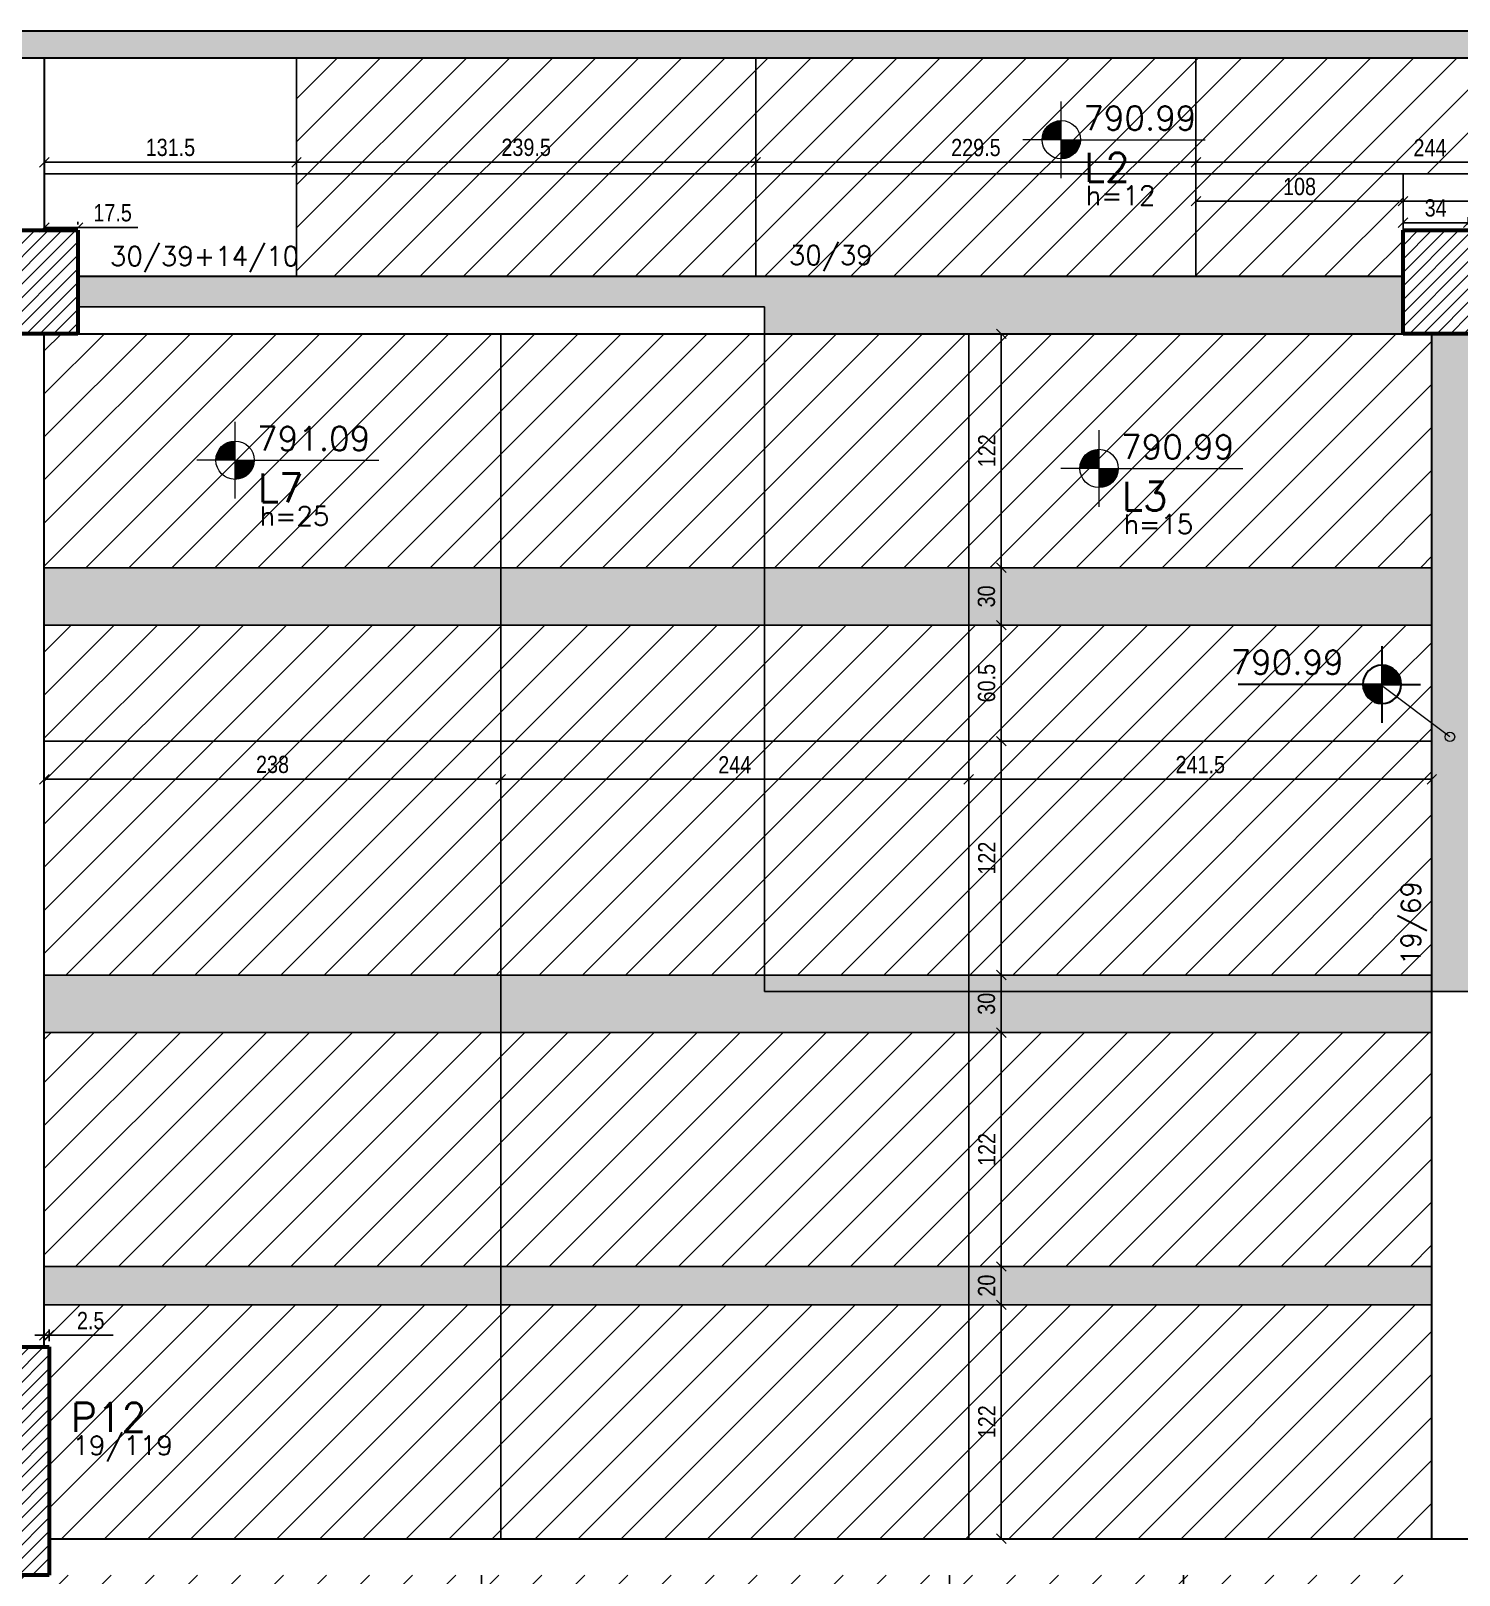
# Model space of a CAD drawing. Extents: x 8513 to 14085, y 7177 to 10799.
# Drawn here: x 11447 to 12192, y 9225 to 10031 of the extents above; entities that cross this region are included whole.
import ezdxf

# ---------------------------------------------------------------- set-up
doc = ezdxf.new("R2010")
doc.units = 0
for name, color, linetype in [('COTA', 241, 'Continuous'), ('Painéis', 200, 'Continuous'), ('Vázio', 240, 'Continuous')]:
    doc.layers.add(name, color=color, linetype=linetype)
for name, color, linetype, lineweight in [('EST-LAJE-TEXT', 7, 'Continuous', 9), ('EST-PILAR', 7, 'Continuous', 9), ('EST-PILAR-CUT', 7, 'Continuous', 60), ('EST-PILAR-TEXT', 7, 'Continuous', 9), ('EST-SIMB-Spot Elevations', 7, 'Continuous', 9), ('EST-VIGA', 7, 'Continuous', 30), ('EST-VIGA-TEXT', 7, 'Continuous', 9), ('Hachura', 253, 'Continuous', 9), ('REAPROVEITAMENTO', 7, 'Continuous', 9)]:
    doc.layers.add(name, color=color, linetype=linetype, lineweight=lineweight)
doc.styles.add('COTA TECNICA-50', font='techl___.ttf', dxfattribs={"height": 9})
doc.styles.add('RomanS_IV50', font='romans_IV50.ttf', dxfattribs={"height": 11.25})
doc.styles.add('RomanS_IV50_B', font='', dxfattribs={"height": 18.75})
doc.styles.add('RomanS_IV50_B_1', font='', dxfattribs={"height": 22.5})
doc.styles.get('RomanS_IV50_B').set_extended_font_data('RomanS_IV50', bold=True)
doc.styles.get('RomanS_IV50_B_1').set_extended_font_data('RomanS_IV50', bold=True)
doc.dimstyles.new('PAINEL', dxfattribs={"dimtxt": 9, "dimasz": 5, "dimexe": 3, "dimexo": 3, "dimgap": 3, "dimtad": 1, "dimdec": 1, "dimzin": 12, "dimdsep": 46, "dimtxsty": 'COTA TECNICA-50', "dimblk": 'OBLIQUE', "dimcen": 0, "dimclrd": 4, "dimclre": 4, "dimclrt": 1, "dimadec": 1, "dimazin": 3, "dimtfac": 1, "dimtdec": 1, "dimtmove": 0, "dimatfit": 3, "dimldrblk": 'OBLIQUE', "dimfxl": 1, "dimtolj": 1, "dimtzin": 12, "dimarcsym": 0})
pattern_1 = [(45, (9955.3147, 9146.5247), (-3.535534, 3.535534), [])]
pattern_2 = [(45, (-149.161, 3311.55), (-11.22532, 11.22532), [])]

# ---------------------------------------------------------------- blocks, each defined once
blk = doc.blocks.new('FA_Floor_TAG_SURVEY_R01 - NIV_TIT_H_TXT1__TXT2-2303193-6º PAVIMENTO')
at = {"layer": 'EST-LAJE-TEXT'}
h = blk.add_hatch(color=256, dxfattribs=at)
edge = h.paths.add_edge_path(flags=0)
edge.add_line((-0.28, 0.405), (-0.48, 0.405))
edge.add_arc((-0.28, 0.405), 0.2, 90, 180, ccw=False)
edge.add_line((-0.28, 0.605), (-0.28, 0.405))
h = blk.add_hatch(color=256, dxfattribs=at)
edge = h.paths.add_edge_path(flags=0)
edge.add_line((-0.28, 0.405), (-0.08, 0.405))
edge.add_arc((-0.28, 0.405), 0.2, -90, 0, ccw=False)
edge.add_line((-0.28, 0.205), (-0.28, 0.405))
for p, q in [((-0.28, 0.005), (-0.28, 0.805)), ((-0.28, 0.405), (-0.68, 0.405)), ((-0.28, 0.405), (1.22, 0.405))]:
    blk.add_line(p, q, dxfattribs=at)
blk.add_circle((-0.28, 0.405), 0.2, dxfattribs=at)
blk = doc.blocks.new('Spot Elevations - Nivel_Planta-2363176-6º PAVIMENTO')
at = {"layer": 'EST-SIMB-Spot Elevations'}
h = blk.add_hatch(color=256, dxfattribs=at)
edge = h.paths.add_edge_path(flags=0)
edge.add_line((0, 0), (-0.2, 0))
edge.add_arc((0, 0), 0.2, 90, 180, ccw=False)
edge.add_line((0, 0.2), (0, 0))
h = blk.add_hatch(color=256, dxfattribs=at)
edge = h.paths.add_edge_path(flags=0)
edge.add_line((0, 0), (0.2, 0))
edge.add_arc((0, 0), 0.2, 270, 360, ccw=False)
edge.add_line((0, -0.2), (0, 0))
at = {"layer": 'EST-SIMB-Spot Elevations', "lineweight": 30}
for p, q in [((0, -0.4), (0, 0.4)), ((0, 0), (-0.4, 0)), ((0, 0), (1.5, 0))]:
    blk.add_line(p, q, dxfattribs=at)
at = {"layer": 'EST-SIMB-Spot Elevations'}
for p, q in [((0, -0.2), (0, 0.2)), ((0, -0.15), (0, 0.15))]:
    blk.add_line(p, q, dxfattribs=at)
at = {"layer": 'EST-SIMB-Spot Elevations', "lineweight": 30}
blk.add_circle((0, 0), 0.2, dxfattribs=at)
blk = doc.blocks.new('_Oblique')
at = {"color": 0, "linetype": 'ByBlock', "lineweight": -2}
blk.add_line((-0.5, -0.5), (0.5, 0.5), dxfattribs=at)
blk = doc.blocks.new('*D490')
at = {"layer": 'COTA', "color": 4, "lineweight": -2, "transparency": 16777216}
for p, q in [((11454.31, 9347.02), (11454.31, 9353.15)), ((11456.81, 9347.02), (11456.81, 9353.15)), ((11454.31, 9350.15), (11449.31, 9350.15)), ((11454.31, 9350.15), (11456.81, 9350.15)), ((11456.81, 9350.15), (11490.17, 9350.15))]:
    blk.add_line(p, q, dxfattribs=at)
at = {"layer": 'Defpoints', "color": 0, "transparency": 16777216}
for p in [(11454.31, 9344.02), (11456.81, 9350.15), (11456.81, 9344.02)]:
    blk.add_point(p, dxfattribs=at)
at = {"layer": 'COTA', "color": 4, "lineweight": -2, "transparency": 16777216, "xscale": 5, "yscale": 5, "zscale": 5}
blk.add_blockref('_Oblique', (11454.31, 9350.15), dxfattribs=at)
at = {"layer": 'COTA', "color": 4, "lineweight": -2, "transparency": 16777216, "xscale": 5, "yscale": 5, "zscale": 5, "rotation": 180}
blk.add_blockref('_Oblique', (11456.81, 9350.15), dxfattribs=at)
at = {"layer": 'COTA', "color": 1, "transparency": 16777216, "insert": (11478.49, 9357.75), "char_height": 9, "attachment_point": 5, "style": 'COTA TECNICA-50'}
blk.add_mtext('\\A1;2.5', dxfattribs=at)
blk = doc.blocks.new('*D522')
at = {"layer": 'COTA', "color": 4, "lineweight": -2, "transparency": 16777216}
for p, q in [((11936.31, 9657.02), (11936.31, 9637.14)), ((12177.81, 9657.02), (12177.81, 9637.14)), ((12177.81, 9640.14), (11936.31, 9640.14))]:
    blk.add_line(p, q, dxfattribs=at)
at = {"layer": 'Defpoints', "color": 0, "transparency": 16777216}
for p in [(11936.31, 9660.02), (12177.81, 9660.02), (11936.31, 9640.14)]:
    blk.add_point(p, dxfattribs=at)
at = {"layer": 'COTA', "color": 4, "lineweight": -2, "transparency": 16777216, "xscale": 5, "yscale": 5, "zscale": 5, "rotation": 180}
blk.add_blockref('_Oblique', (11936.31, 9640.14), dxfattribs=at)
at = {"layer": 'COTA', "color": 4, "lineweight": -2, "transparency": 16777216, "xscale": 5, "yscale": 5, "zscale": 5}
blk.add_blockref('_Oblique', (12177.81, 9640.14), dxfattribs=at)
at = {"layer": 'COTA', "color": 1, "transparency": 16777216, "insert": (12057.06, 9647.74), "char_height": 9, "attachment_point": 5, "style": 'COTA TECNICA-50'}
blk.add_mtext('\\A1;241.5', dxfattribs=at)
blk = doc.blocks.new('*D523')
at = {"layer": 'COTA', "color": 4, "lineweight": -2, "transparency": 16777216}
for p, q in [((11692.31, 9657.02), (11692.31, 9637.14)), ((11936.31, 9657.02), (11936.31, 9637.14)), ((11936.31, 9640.14), (11692.31, 9640.14))]:
    blk.add_line(p, q, dxfattribs=at)
at = {"layer": 'Defpoints', "color": 0, "transparency": 16777216}
for p in [(11692.31, 9660.02), (11936.31, 9660.02), (11692.31, 9640.14)]:
    blk.add_point(p, dxfattribs=at)
at = {"layer": 'COTA', "color": 4, "lineweight": -2, "transparency": 16777216, "xscale": 5, "yscale": 5, "zscale": 5, "rotation": 180}
blk.add_blockref('_Oblique', (11692.31, 9640.14), dxfattribs=at)
at = {"layer": 'COTA', "color": 4, "lineweight": -2, "transparency": 16777216, "xscale": 5, "yscale": 5, "zscale": 5}
blk.add_blockref('_Oblique', (11936.31, 9640.14), dxfattribs=at)
at = {"layer": 'COTA', "color": 1, "transparency": 16777216, "insert": (11814.31, 9647.71), "char_height": 9, "attachment_point": 5, "style": 'COTA TECNICA-50'}
blk.add_mtext('\\A1;244', dxfattribs=at)
blk = doc.blocks.new('*D524')
at = {"layer": 'COTA', "color": 4, "lineweight": -2, "transparency": 16777216}
for p, q in [((11454.31, 9657.02), (11454.31, 9637.14)), ((11692.31, 9657.02), (11692.31, 9637.14)), ((11692.31, 9640.14), (11454.31, 9640.14))]:
    blk.add_line(p, q, dxfattribs=at)
at = {"layer": 'Defpoints', "color": 0, "transparency": 16777216}
for p in [(11454.31, 9660.02), (11692.31, 9660.02), (11454.31, 9640.14)]:
    blk.add_point(p, dxfattribs=at)
at = {"layer": 'COTA', "color": 4, "lineweight": -2, "transparency": 16777216, "xscale": 5, "yscale": 5, "zscale": 5, "rotation": 180}
blk.add_blockref('_Oblique', (11454.31, 9640.14), dxfattribs=at)
at = {"layer": 'COTA', "color": 4, "lineweight": -2, "transparency": 16777216, "xscale": 5, "yscale": 5, "zscale": 5}
blk.add_blockref('_Oblique', (11692.31, 9640.14), dxfattribs=at)
at = {"layer": 'COTA', "color": 1, "transparency": 16777216, "insert": (11573.31, 9647.86), "char_height": 9, "attachment_point": 5, "style": 'COTA TECNICA-50'}
blk.add_mtext('\\A1;238', dxfattribs=at)
blk = doc.blocks.new('*D491')
at = {"layer": 'COTA', "color": 4, "lineweight": -2, "transparency": 16777216}
for p, q in [((11939.31, 9366.02), (11956.28, 9366.02)), ((11953.28, 9244.02), (11953.28, 9366.02)), ((11939.31, 9244.02), (11956.28, 9244.02))]:
    blk.add_line(p, q, dxfattribs=at)
at = {"layer": 'Defpoints', "color": 0, "transparency": 16777216}
for p in [(11936.31, 9366.02), (11953.28, 9366.02), (11936.31, 9244.02)]:
    blk.add_point(p, dxfattribs=at)
at = {"layer": 'COTA', "color": 4, "lineweight": -2, "transparency": 16777216, "xscale": 5, "yscale": 5, "zscale": 5}
for p, rotation in [((11953.28, 9366.02), 90), ((11953.28, 9244.02), 270)]:
    blk.add_blockref('_Oblique', p, dxfattribs=dict(at, rotation=rotation))
at = {"layer": 'COTA', "color": 1, "transparency": 16777216, "insert": (11945.73, 9305.02), "char_height": 9, "attachment_point": 5, "rotation": 90, "style": 'COTA TECNICA-50'}
blk.add_mtext('\\A1;122', dxfattribs=at)
blk = doc.blocks.new('*D492')
at = {"layer": 'COTA', "color": 4, "lineweight": -2, "transparency": 16777216}
for p, q in [((11939.31, 9386.02), (11956.28, 9386.02)), ((11953.28, 9366.02), (11953.28, 9386.02)), ((11939.31, 9366.02), (11956.28, 9366.02))]:
    blk.add_line(p, q, dxfattribs=at)
at = {"layer": 'Defpoints', "color": 0, "transparency": 16777216}
for p in [(11936.31, 9386.02), (11953.28, 9386.02), (11936.31, 9366.02)]:
    blk.add_point(p, dxfattribs=at)
at = {"layer": 'COTA', "color": 4, "lineweight": -2, "transparency": 16777216, "xscale": 5, "yscale": 5, "zscale": 5}
for p, rotation in [((11953.28, 9386.02), 90), ((11953.28, 9366.02), 270)]:
    blk.add_blockref('_Oblique', p, dxfattribs=dict(at, rotation=rotation))
at = {"layer": 'COTA', "color": 1, "transparency": 16777216, "insert": (11945.69, 9376.02), "char_height": 9, "attachment_point": 5, "rotation": 90, "style": 'COTA TECNICA-50'}
blk.add_mtext('\\A1;20', dxfattribs=at)
blk = doc.blocks.new('*D493')
at = {"layer": 'COTA', "color": 4, "lineweight": -2, "transparency": 16777216}
for p, q in [((11939.31, 9508.02), (11956.28, 9508.02)), ((11953.28, 9386.02), (11953.28, 9508.02)), ((11939.31, 9386.02), (11956.28, 9386.02))]:
    blk.add_line(p, q, dxfattribs=at)
at = {"layer": 'Defpoints', "color": 0, "transparency": 16777216}
for p in [(11936.31, 9508.02), (11953.28, 9508.02), (11936.31, 9386.02)]:
    blk.add_point(p, dxfattribs=at)
at = {"layer": 'COTA', "color": 4, "lineweight": -2, "transparency": 16777216, "xscale": 5, "yscale": 5, "zscale": 5}
for p, rotation in [((11953.28, 9508.02), 90), ((11953.28, 9386.02), 270)]:
    blk.add_blockref('_Oblique', p, dxfattribs=dict(at, rotation=rotation))
at = {"layer": 'COTA', "color": 1, "transparency": 16777216, "insert": (11945.73, 9447.02), "char_height": 9, "attachment_point": 5, "rotation": 90, "style": 'COTA TECNICA-50'}
blk.add_mtext('\\A1;122', dxfattribs=at)
blk = doc.blocks.new('*D494')
at = {"layer": 'COTA', "color": 4, "lineweight": -2, "transparency": 16777216}
for p, q in [((11939.31, 9538.02), (11956.28, 9538.02)), ((11953.28, 9508.02), (11953.28, 9538.02)), ((11939.31, 9508.02), (11956.28, 9508.02))]:
    blk.add_line(p, q, dxfattribs=at)
at = {"layer": 'Defpoints', "color": 0, "transparency": 16777216}
for p in [(11936.31, 9538.02), (11953.28, 9538.02), (11936.31, 9508.02)]:
    blk.add_point(p, dxfattribs=at)
at = {"layer": 'COTA', "color": 4, "lineweight": -2, "transparency": 16777216, "xscale": 5, "yscale": 5, "zscale": 5}
for p, rotation in [((11953.28, 9538.02), 90), ((11953.28, 9508.02), 270)]:
    blk.add_blockref('_Oblique', p, dxfattribs=dict(at, rotation=rotation))
at = {"layer": 'COTA', "color": 1, "transparency": 16777216, "insert": (11945.59, 9523.02), "char_height": 9, "attachment_point": 5, "rotation": 90, "style": 'COTA TECNICA-50'}
blk.add_mtext('\\A1;30', dxfattribs=at)
blk = doc.blocks.new('*D495')
at = {"layer": 'COTA', "color": 4, "lineweight": -2, "transparency": 16777216}
for p, q in [((11941.28, 9660.02), (11956.28, 9660.02)), ((11953.28, 9538.02), (11953.28, 9660.02)), ((11939.31, 9538.02), (11956.28, 9538.02))]:
    blk.add_line(p, q, dxfattribs=at)
at = {"layer": 'Defpoints', "color": 0, "transparency": 16777216}
for p in [(11938.28, 9660.02), (11953.28, 9660.02), (11936.31, 9538.02)]:
    blk.add_point(p, dxfattribs=at)
at = {"layer": 'COTA', "color": 4, "lineweight": -2, "transparency": 16777216, "xscale": 5, "yscale": 5, "zscale": 5}
for p, rotation in [((11953.28, 9660.02), 90), ((11953.28, 9538.02), 270)]:
    blk.add_blockref('_Oblique', p, dxfattribs=dict(at, rotation=rotation))
at = {"layer": 'COTA', "color": 1, "transparency": 16777216, "insert": (11945.73, 9599.02), "char_height": 9, "attachment_point": 5, "rotation": 90, "style": 'COTA TECNICA-50'}
blk.add_mtext('\\A1;122', dxfattribs=at)
blk = doc.blocks.new('*D496')
at = {"layer": 'COTA', "color": 4, "lineweight": -2, "transparency": 16777216}
for p, q in [((11953.28, 9660.02), (11953.28, 9720.52)), ((11941.28, 9660.02), (11956.28, 9660.02))]:
    blk.add_line(p, q, dxfattribs=at)
at = {"layer": 'Defpoints', "color": 0, "transparency": 16777216}
for p in [(11953.28, 9720.52), (11953.28, 9720.52), (11938.28, 9660.02)]:
    blk.add_point(p, dxfattribs=at)
at = {"layer": 'COTA', "color": 4, "lineweight": -2, "transparency": 16777216, "xscale": 5, "yscale": 5, "zscale": 5}
for p, rotation in [((11953.28, 9720.52), 90), ((11953.28, 9660.02), 270)]:
    blk.add_blockref('_Oblique', p, dxfattribs=dict(at, rotation=rotation))
at = {"layer": 'COTA', "color": 1, "transparency": 16777216, "insert": (11945.68, 9690.27), "char_height": 9, "attachment_point": 5, "rotation": 90, "style": 'COTA TECNICA-50'}
blk.add_mtext('\\A1;60.5', dxfattribs=at)
blk = doc.blocks.new('*D497')
at = {"layer": 'COTA', "color": 4, "lineweight": -2, "transparency": 16777216}
blk.add_line((11953.28, 9720.52), (11953.28, 9750.52), dxfattribs=at)
at = {"layer": 'Defpoints', "color": 0, "transparency": 16777216}
for p in [(11953.28, 9750.52), (11953.28, 9750.52), (11953.28, 9720.52)]:
    blk.add_point(p, dxfattribs=at)
at = {"layer": 'COTA', "color": 4, "lineweight": -2, "transparency": 16777216, "xscale": 5, "yscale": 5, "zscale": 5}
for p, rotation in [((11953.28, 9750.52), 90), ((11953.28, 9720.52), 270)]:
    blk.add_blockref('_Oblique', p, dxfattribs=dict(at, rotation=rotation))
at = {"layer": 'COTA', "color": 1, "transparency": 16777216, "insert": (11945.59, 9735.52), "char_height": 9, "attachment_point": 5, "rotation": 90, "style": 'COTA TECNICA-50'}
blk.add_mtext('\\A1;30', dxfattribs=at)
blk = doc.blocks.new('*D498')
at = {"layer": 'COTA', "color": 4, "lineweight": -2, "transparency": 16777216}
blk.add_line((11953.28, 9750.52), (11953.28, 9872.52), dxfattribs=at)
at = {"layer": 'Defpoints', "color": 0, "transparency": 16777216}
for p in [(11953.28, 9872.52), (11953.28, 9872.52), (11953.28, 9750.52)]:
    blk.add_point(p, dxfattribs=at)
at = {"layer": 'COTA', "color": 4, "lineweight": -2, "transparency": 16777216, "xscale": 5, "yscale": 5, "zscale": 5}
for p, rotation in [((11953.28, 9872.52), 90), ((11953.28, 9750.52), 270)]:
    blk.add_blockref('_Oblique', p, dxfattribs=dict(at, rotation=rotation))
at = {"layer": 'COTA', "color": 1, "transparency": 16777216, "insert": (11945.73, 9811.52), "char_height": 9, "attachment_point": 5, "rotation": 90, "style": 'COTA TECNICA-50'}
blk.add_mtext('\\A1;122', dxfattribs=at)
blk = doc.blocks.new('*D696')
at = {"layer": 'COTA', "color": 4, "lineweight": -2, "transparency": 16777216}
for p, q in [((11454.31, 9927.98), (11471.81, 9927.98)), ((11471.81, 9929.52), (11471.81, 9930.98)), ((11471.81, 9927.98), (11503.05, 9927.98))]:
    blk.add_line(p, q, dxfattribs=at)
at = {"layer": 'Defpoints', "color": 0, "transparency": 16777216}
for p in [(11454.31, 9927.98), (11471.81, 9927.98), (11471.81, 9926.52)]:
    blk.add_point(p, dxfattribs=at)
at = {"layer": 'COTA', "color": 4, "lineweight": -2, "transparency": 16777216, "xscale": 5, "yscale": 5, "zscale": 5, "rotation": 180}
blk.add_blockref('_Oblique', (11454.31, 9927.98), dxfattribs=at)
at = {"layer": 'COTA', "color": 4, "lineweight": -2, "transparency": 16777216, "xscale": 5, "yscale": 5, "zscale": 5}
blk.add_blockref('_Oblique', (11471.81, 9927.98), dxfattribs=at)
at = {"layer": 'COTA', "color": 1, "transparency": 16777216, "insert": (11489.93, 9935.58), "char_height": 9, "attachment_point": 5, "style": 'COTA TECNICA-50'}
blk.add_mtext('\\A1;17.5', dxfattribs=at)
blk = doc.blocks.new('*D697')
at = {"layer": 'COTA', "color": 4, "lineweight": -2, "transparency": 16777216}
for p, q in [((11454.31, 9959.02), (11454.31, 9965)), ((11585.81, 9959.02), (11585.81, 9965)), ((11454.31, 9962), (11585.81, 9962))]:
    blk.add_line(p, q, dxfattribs=at)
at = {"layer": 'Defpoints', "color": 0, "transparency": 16777216}
for p in [(11454.31, 9956.02), (11585.81, 9962), (11585.81, 9956.02)]:
    blk.add_point(p, dxfattribs=at)
at = {"layer": 'COTA', "color": 4, "lineweight": -2, "transparency": 16777216, "xscale": 5, "yscale": 5, "zscale": 5, "rotation": 180}
blk.add_blockref('_Oblique', (11454.31, 9962), dxfattribs=at)
at = {"layer": 'COTA', "color": 4, "lineweight": -2, "transparency": 16777216, "xscale": 5, "yscale": 5, "zscale": 5}
blk.add_blockref('_Oblique', (11585.81, 9962), dxfattribs=at)
at = {"layer": 'COTA', "color": 1, "transparency": 16777216, "insert": (11520.06, 9969.7), "char_height": 9, "attachment_point": 5, "style": 'COTA TECNICA-50'}
blk.add_mtext('\\A1;131.5', dxfattribs=at)
blk = doc.blocks.new('*D698')
at = {"layer": 'COTA', "color": 4, "lineweight": -2, "transparency": 16777216}
for p, q in [((11585.81, 9959.02), (11585.81, 9965)), ((11825.31, 9959.02), (11825.31, 9965)), ((11585.81, 9962), (11825.31, 9962))]:
    blk.add_line(p, q, dxfattribs=at)
at = {"layer": 'Defpoints', "color": 0, "transparency": 16777216}
for p in [(11585.81, 9956.02), (11825.31, 9962), (11825.31, 9956.02)]:
    blk.add_point(p, dxfattribs=at)
at = {"layer": 'COTA', "color": 4, "lineweight": -2, "transparency": 16777216, "xscale": 5, "yscale": 5, "zscale": 5, "rotation": 180}
blk.add_blockref('_Oblique', (11585.81, 9962), dxfattribs=at)
at = {"layer": 'COTA', "color": 4, "lineweight": -2, "transparency": 16777216, "xscale": 5, "yscale": 5, "zscale": 5}
blk.add_blockref('_Oblique', (11825.31, 9962), dxfattribs=at)
at = {"layer": 'COTA', "color": 1, "transparency": 16777216, "insert": (11705.56, 9969.72), "char_height": 9, "attachment_point": 5, "style": 'COTA TECNICA-50'}
blk.add_mtext('\\A1;239.5', dxfattribs=at)
blk = doc.blocks.new('*D699')
at = {"layer": 'COTA', "color": 4, "lineweight": -2, "transparency": 16777216}
for p, q in [((11825.31, 9959.02), (11825.31, 9965)), ((12054.81, 9959.02), (12054.81, 9965)), ((11825.31, 9962), (12054.81, 9962))]:
    blk.add_line(p, q, dxfattribs=at)
at = {"layer": 'Defpoints', "color": 0, "transparency": 16777216}
for p in [(11825.31, 9956.02), (12054.81, 9962), (12054.81, 9956.02)]:
    blk.add_point(p, dxfattribs=at)
at = {"layer": 'COTA', "color": 4, "lineweight": -2, "transparency": 16777216, "xscale": 5, "yscale": 5, "zscale": 5, "rotation": 180}
blk.add_blockref('_Oblique', (11825.31, 9962), dxfattribs=at)
at = {"layer": 'COTA', "color": 4, "lineweight": -2, "transparency": 16777216, "xscale": 5, "yscale": 5, "zscale": 5}
blk.add_blockref('_Oblique', (12054.81, 9962), dxfattribs=at)
at = {"layer": 'COTA', "color": 1, "transparency": 16777216, "insert": (11940.06, 9969.63), "char_height": 9, "attachment_point": 5, "style": 'COTA TECNICA-50'}
blk.add_mtext('\\A1;229.5', dxfattribs=at)
blk = doc.blocks.new('*D701')
at = {"layer": 'COTA', "color": 4, "lineweight": -2, "transparency": 16777216}
for p, q in [((12054.81, 9959.02), (12054.81, 9965)), ((12298.81, 9959.02), (12298.81, 9965)), ((12298.81, 9962), (12054.81, 9962))]:
    blk.add_line(p, q, dxfattribs=at)
at = {"layer": 'Defpoints', "color": 0, "transparency": 16777216}
for p in [(12054.81, 9962), (12054.81, 9956.02), (12298.81, 9956.02)]:
    blk.add_point(p, dxfattribs=at)
at = {"layer": 'COTA', "color": 4, "lineweight": -2, "transparency": 16777216, "xscale": 5, "yscale": 5, "zscale": 5, "rotation": 180}
blk.add_blockref('_Oblique', (12054.81, 9962), dxfattribs=at)
at = {"layer": 'COTA', "color": 4, "lineweight": -2, "transparency": 16777216, "xscale": 5, "yscale": 5, "zscale": 5}
blk.add_blockref('_Oblique', (12298.81, 9962), dxfattribs=at)
at = {"layer": 'COTA', "color": 1, "transparency": 16777216, "insert": (12176.81, 9969.57), "char_height": 9, "attachment_point": 5, "style": 'COTA TECNICA-50'}
blk.add_mtext('\\A1;244', dxfattribs=at)
blk = doc.blocks.new('*D703')
at = {"layer": 'COTA', "color": 4, "lineweight": -2, "transparency": 16777216}
for p, q in [((12162.81, 9929.52), (12162.81, 9933.44)), ((12196.81, 9929.52), (12196.81, 9933.44)), ((12196.81, 9930.44), (12162.81, 9930.44))]:
    blk.add_line(p, q, dxfattribs=at)
at = {"layer": 'Defpoints', "color": 0, "transparency": 16777216}
for p in [(12162.81, 9930.44), (12162.81, 9926.52), (12196.81, 9926.52)]:
    blk.add_point(p, dxfattribs=at)
at = {"layer": 'COTA', "color": 4, "lineweight": -2, "transparency": 16777216, "xscale": 5, "yscale": 5, "zscale": 5, "rotation": 180}
blk.add_blockref('_Oblique', (12162.81, 9930.44), dxfattribs=at)
at = {"layer": 'COTA', "color": 4, "lineweight": -2, "transparency": 16777216, "xscale": 5, "yscale": 5, "zscale": 5}
blk.add_blockref('_Oblique', (12196.81, 9930.44), dxfattribs=at)
at = {"layer": 'COTA', "color": 1, "transparency": 16777216, "insert": (12179.81, 9938.14), "char_height": 9, "attachment_point": 5, "style": 'COTA TECNICA-50'}
blk.add_mtext('\\A1;34', dxfattribs=at)
blk = doc.blocks.new('*D705')
at = {"layer": 'COTA', "color": 4, "lineweight": -2, "transparency": 16777216}
for p, q in [((12054.81, 9953.02), (12054.81, 9938.69)), ((12162.81, 9953.02), (12162.81, 9938.69)), ((12054.81, 9941.69), (12162.81, 9941.69))]:
    blk.add_line(p, q, dxfattribs=at)
at = {"layer": 'Defpoints', "color": 0, "transparency": 16777216}
for p in [(12054.81, 9956.02), (12162.81, 9956.02), (12162.81, 9941.69)]:
    blk.add_point(p, dxfattribs=at)
at = {"layer": 'COTA', "color": 4, "lineweight": -2, "transparency": 16777216, "xscale": 5, "yscale": 5, "zscale": 5, "rotation": 180}
blk.add_blockref('_Oblique', (12054.81, 9941.69), dxfattribs=at)
at = {"layer": 'COTA', "color": 4, "lineweight": -2, "transparency": 16777216, "xscale": 5, "yscale": 5, "zscale": 5}
blk.add_blockref('_Oblique', (12162.81, 9941.69), dxfattribs=at)
at = {"layer": 'COTA', "color": 1, "transparency": 16777216, "insert": (12108.81, 9949.3), "char_height": 9, "attachment_point": 5, "style": 'COTA TECNICA-50'}
blk.add_mtext('\\A1;108', dxfattribs=at)
blk = doc.blocks.new('*D706')
at = {"layer": 'COTA', "color": 4, "lineweight": -2, "transparency": 16777216}
for p, q in [((12162.81, 9953.02), (12162.81, 9938.69)), ((12162.81, 9941.69), (12298.81, 9941.69))]:
    blk.add_line(p, q, dxfattribs=at)
at = {"layer": 'Defpoints', "color": 0, "transparency": 16777216}
for p in [(12162.81, 9956.02), (12298.81, 9941.69), (12298.81, 9941.69)]:
    blk.add_point(p, dxfattribs=at)
at = {"layer": 'COTA', "color": 4, "lineweight": -2, "transparency": 16777216, "xscale": 5, "yscale": 5, "zscale": 5, "rotation": 180}
blk.add_blockref('_Oblique', (12162.81, 9941.69), dxfattribs=at)
at = {"layer": 'COTA', "color": 4, "lineweight": -2, "transparency": 16777216, "xscale": 5, "yscale": 5, "zscale": 5}
blk.add_blockref('_Oblique', (12298.81, 9941.69), dxfattribs=at)
at = {"layer": 'COTA', "color": 1, "transparency": 16777216, "insert": (12230.81, 9949.39), "char_height": 9, "attachment_point": 5, "style": 'COTA TECNICA-50'}
blk.add_mtext('\\A1;136', dxfattribs=at)

msp = doc.modelspace()

# ---------------------------------------------------------------- hatches: boundary and pattern name
at = {"layer": 'EST-PILAR'}
h = msp.add_hatch(dxfattribs=at)
h.set_pattern_fill('FP_1', color=5, style=0, pattern_type=2)
h.set_pattern_definition(pattern_1)
h.paths.add_polyline_path([(11471.81, 9872.52), (11471.81, 9926.52), (11422.81, 9926.52), (11422.81, 9872.52), (11446.78, 9872.52)], flags=0)
h = msp.add_hatch(dxfattribs=at)
h.set_pattern_fill('FP_1', color=5, style=0, pattern_type=2)
h.set_pattern_definition(pattern_1)
h.paths.add_polyline_path([(12196.81, 9872.52), (12196.81, 9926.52), (12162.81, 9926.52), (12162.81, 9872.52)], flags=0)
h = msp.add_hatch(dxfattribs=at)
h.set_pattern_fill('FP_1', color=5, style=0, pattern_type=2)
h.set_pattern_definition(pattern_1)
h.paths.add_polyline_path([(11437.81, 9225.02), (11456.81, 9225.02), (11456.81, 9344.02), (11437.81, 9344.02)], flags=0)
at = {"layer": 'EST-VIGA', "true_color": 0xe1e1e1}
for points in [[(9969.31, 10016.52), (12542.81, 10016.52), (12542.81, 10030.52), (9955.31, 10030.52), (9955.31, 10016.52)], [(11471.81, 9886.52), (11829.81, 9886.52), (11829.81, 9902.52), (11471.81, 9902.52)], [(11860.41, 9872.52), (12162.81, 9872.52), (12162.81, 9902.52), (11829.81, 9902.52), (11829.81, 9872.52)], [(12177.81, 9529.52), (12196.81, 9529.52), (12196.81, 9872.52), (12177.81, 9872.52), (12177.81, 9630.85)]]:
    msp.add_hatch(color=254, dxfattribs=at).paths.add_polyline_path(points, flags=0)
at = {"layer": 'Hachura'}
h = msp.add_hatch(color=256, dxfattribs=at)
h.dxf.hatch_style = 1
h.paths.add_polyline_path([(11936.31, 9720.52), (11936.31, 9750.52), (12177.81, 9750.52), (12177.81, 9720.52)])
h.paths.add_polyline_path([(11692.31, 9720.52), (11692.31, 9750.52), (11936.31, 9750.52), (11936.31, 9720.52)])
h.paths.add_polyline_path([(11692.31, 9750.52), (11692.31, 9720.52), (11454.31, 9720.52), (11454.31, 9750.52)])
h.paths.add_polyline_path([(11692.31, 9538.02), (11692.31, 9508.02), (11454.31, 9508.02), (11454.31, 9538.02)])
h.paths.add_polyline_path([(11936.31, 9538.02), (11936.31, 9508.02), (11692.31, 9508.02), (11692.31, 9538.02)])
h.paths.add_polyline_path([(11936.31, 9508.02), (11936.31, 9538.02), (12177.81, 9538.02), (12177.81, 9508.02)])
h.paths.add_polyline_path([(11936.31, 9366.02), (11936.31, 9386.02), (12177.81, 9386.02), (12177.81, 9366.02)])
h.paths.add_polyline_path([(11692.31, 9366.02), (11692.31, 9386.02), (11936.31, 9386.02), (11936.31, 9366.02)])
h.paths.add_polyline_path([(11454.31, 9366.02), (11454.31, 9386.02), (11692.31, 9386.02), (11692.31, 9366.02)])
at = {"layer": 'REAPROVEITAMENTO'}
h = msp.add_hatch(dxfattribs=at)
h.set_pattern_fill('ANSI31', color=251, scale=5, style=0)
h.set_pattern_definition(pattern_2)
h.paths.add_polyline_path([(12542.81, 10016.52), (12542.81, 9956.02), (12298.81, 9956.02), (12298.81, 10016.52)])
h.paths.add_polyline_path([(12298.81, 10016.52), (12298.81, 9956.02), (12054.81, 9956.02), (12054.81, 10016.52)])
h.paths.add_polyline_path([(12162.81, 9926.52), (12162.81, 9902.52), (12054.81, 9902.52), (12054.81, 9956.02), (12162.81, 9956.02)])
h.paths.add_polyline_path([(12054.81, 9956.02), (12054.81, 9902.52), (11829.81, 9902.52), (11825.31, 9902.52), (11825.31, 9956.02)])
h.paths.add_polyline_path([(11825.31, 9956.02), (11825.31, 10016.52), (12054.81, 10016.52), (12054.81, 9956.02)])
h.paths.add_polyline_path([(11585.81, 9956.02), (11585.81, 10016.52), (11825.31, 10016.52), (11825.31, 9956.02)])
h.paths.add_polyline_path([(11825.31, 9956.02), (11825.31, 9902.52), (11585.81, 9902.52), (11585.81, 9956.02)])
h = msp.add_hatch(dxfattribs=at)
h.set_pattern_fill('ANSI31', color=251, scale=5, style=0)
h.set_pattern_definition(pattern_2)
h.paths.add_polyline_path([(11471.81, 9872.52), (11454.31, 9872.52), (11454.31, 9750.52), (11692.31, 9750.52), (11692.31, 9872.52)])
h.paths.add_polyline_path([(11692.31, 9872.52), (11692.31, 9750.52), (11829.81, 9750.52), (11829.81, 9872.52)])
h.paths.add_polyline_path([(11829.81, 9750.52), (11936.31, 9750.52), (11936.31, 9872.52), (11829.81, 9872.52)])
h.paths.add_polyline_path([(12177.81, 9750.52), (12177.81, 9872.52), (12162.81, 9872.52), (11936.31, 9872.52), (11936.31, 9750.52)])
h.paths.add_polyline_path([(11936.31, 9720.52), (11936.31, 9660.02), (12177.81, 9660.02), (12177.81, 9669.34), (12159.44, 9683.12, -0.69659), (12141.84, 9689.62, -1), (12161.84, 9689.62, -0.178836), (12159.44, 9683.12), (12177.81, 9669.34), (12177.81, 9720.52)])
h.paths.add_polyline_path([(11936.31, 9660.02), (11936.31, 9720.52), (11829.81, 9720.52), (11829.81, 9660.02)])
h.paths.add_polyline_path([(11829.81, 9660.02), (11829.81, 9720.52), (11692.31, 9720.52), (11692.31, 9660.02)])
h.paths.add_polyline_path([(11454.31, 9720.52), (11454.31, 9660.02), (11692.31, 9660.02), (11692.31, 9720.52)])
h.paths.add_polyline_path([(11454.31, 9660.02), (11454.31, 9538.02), (11692.31, 9538.02), (11692.31, 9660.02)])
h.paths.add_polyline_path([(11829.81, 9538.02), (11829.81, 9660.02), (11692.31, 9660.02), (11692.31, 9538.02)])
h.paths.add_polyline_path([(11936.31, 9660.02), (11829.81, 9660.02), (11829.81, 9538.02), (11936.31, 9538.02)])
h.paths.add_polyline_path([(12177.81, 9538.02), (12177.81, 9660.02), (11936.31, 9660.02), (11936.31, 9538.02)])
h.paths.add_polyline_path([(12177.81, 9386.02), (12177.81, 9508.02), (11936.31, 9508.02), (11936.31, 9386.02)])
h.paths.add_polyline_path([(11936.31, 9386.02), (11936.31, 9508.02), (11692.31, 9508.02), (11692.31, 9386.02)])
h.paths.add_polyline_path([(11454.31, 9508.02), (11454.31, 9386.02), (11692.31, 9386.02), (11692.31, 9508.02)])
h.paths.add_polyline_path([(11454.31, 9366.02), (11454.31, 9344.02), (11456.81, 9344.02), (11456.81, 9244.02), (11692.31, 9244.02), (11692.31, 9366.02)])
h.paths.add_polyline_path([(11692.31, 9366.02), (11692.31, 9244.02), (11936.31, 9244.02), (11936.31, 9366.02)])
h.paths.add_polyline_path([(11936.31, 9366.02), (11936.31, 9244.02), (12177.81, 9244.02), (12177.81, 9366.02)])
h = msp.add_hatch(dxfattribs=at)
h.set_pattern_fill('ANSI31', color=251, scale=5, style=0)
h.set_pattern_definition(pattern_2)
h.paths.add_polyline_path([(9974.31, 9225.02), (9974.31, 9124.02), (10218.31, 9124.02), (10218.31, 9225.02)])
h.paths.add_polyline_path([(10462.31, 9124.02), (10462.31, 9225.02), (10218.31, 9225.02), (10218.31, 9124.02)])
h.paths.add_polyline_path([(10706.31, 9124.02), (10706.31, 9225.02), (10697.81, 9225.02), (10462.31, 9225.02), (10462.31, 9124.02)])
h.paths.add_polyline_path([(10706.31, 9124.02), (10950.31, 9124.02), (10950.31, 9225.02), (10716.81, 9225.02), (10706.31, 9225.02)])
h.paths.add_polyline_path([(11194.31, 9124.02), (11194.31, 9225.02), (10950.31, 9225.02), (10950.31, 9124.02)])
h.paths.add_polyline_path([(11438.31, 9124.02), (11438.31, 9225.02), (11437.81, 9225.02), (11194.31, 9225.02), (11194.31, 9124.02)])
h.paths.add_polyline_path([(11682.31, 9124.02), (11682.31, 9225.02), (11456.81, 9225.02), (11438.31, 9225.02), (11438.31, 9124.02)])
h.paths.add_polyline_path([(11926.31, 9124.02), (11926.31, 9225.02), (11682.31, 9225.02), (11682.31, 9124.02)])
h.paths.add_polyline_path([(12048.31, 9124.02), (12048.31, 9225.02), (11926.31, 9225.02), (11926.31, 9124.02)])
h.paths.add_polyline_path([(12048.31, 9124.02), (12177.81, 9124.02), (12177.81, 9225.02), (12048.31, 9225.02)])
h.paths.add_polyline_path([(12048.31, 9124.02), (12048.31, 9067.02), (12135.31, 9067.02), (12177.81, 9067.02), (12177.81, 9124.02)])
h.paths.add_polyline_path([(12048.31, 9067.02), (12048.31, 9124.02), (11926.31, 9124.02), (11926.31, 9067.02)])
h.paths.add_polyline_path([(11926.31, 9067.02), (11926.31, 9124.02), (11682.31, 9124.02), (11682.31, 9067.02)])
h.paths.add_polyline_path([(11682.31, 9067.02), (11682.31, 9124.02), (11438.31, 9124.02), (11438.31, 9067.02), (11501.81, 9067.02)])
h.paths.add_polyline_path([(11392.81, 9067.02), (11438.31, 9067.02), (11438.31, 9124.02), (11194.31, 9124.02), (11194.31, 9067.02)])
h.paths.add_polyline_path([(11194.31, 9067.02), (11194.31, 9124.02), (10950.31, 9124.02), (10950.31, 9067.02)])
h.paths.add_polyline_path([(10950.31, 9067.02), (10950.31, 9124.02), (10706.31, 9124.02), (10706.31, 9067.02), (10716.81, 9067.02)])
h.paths.add_polyline_path([(10697.81, 9067.02), (10706.31, 9067.02), (10706.31, 9124.02), (10462.31, 9124.02), (10462.31, 9067.02)])
h.paths.add_polyline_path([(10462.31, 9067.02), (10462.31, 9124.02), (10218.31, 9124.02), (10218.31, 9067.02)])
h.paths.add_polyline_path([(9974.31, 9124.02), (9974.31, 9067.02), (10218.31, 9067.02), (10218.31, 9124.02)])

# ---------------------------------------------------------------- linework, layer by layer
at = {"layer": 'EST-PILAR-CUT', "color": 5, "lineweight": 60}
for p, q in [((11422.81, 9926.52), (11471.81, 9926.52)), ((11471.81, 9926.52), (11471.81, 9872.52)), ((12162.81, 9872.52), (12162.81, 9926.52)), ((12162.81, 9926.52), (12196.81, 9926.52)), ((11471.81, 9872.52), (11422.81, 9872.52)), ((12196.81, 9872.52), (12162.81, 9872.52)), ((11437.81, 9344.02), (11456.81, 9344.02)), ((11456.81, 9344.02), (11456.81, 9225.02)), ((11456.81, 9225.02), (11437.81, 9225.02))]:
    msp.add_line(p, q, dxfattribs=at)
at = {"layer": 'EST-SIMB-Spot Elevations'}
for p, q in [((12150.77, 9689.62), (12151.84, 9689.62)), ((12187.21, 9662.29), (12150.77, 9689.62))]:
    msp.add_line(p, q, dxfattribs=at)
msp.add_circle((12187.21, 9662.29), 2.5, dxfattribs=at)
at = {"layer": 'EST-VIGA', "color": 3, "lineweight": 30}
for p, q in [((9955.31, 10030.52), (12542.81, 10030.52)), ((9969.31, 10016.52), (12542.81, 10016.52)), ((11454.31, 10016.52), (11454.31, 9926.52)), ((11471.81, 9902.52), (11829.81, 9902.52)), ((11829.81, 9902.52), (12162.81, 9902.52)), ((11454.31, 9344.02), (11454.31, 9872.52)), ((11471.81, 9872.52), (11829.81, 9872.52)), ((11829.81, 9872.52), (12162.81, 9872.52)), ((12177.81, 9529.52), (12177.81, 9872.52)), ((12177.81, 9244.02), (12177.81, 9529.52)), ((11456.81, 9244.02), (12377.81, 9244.02))]:
    msp.add_line(p, q, dxfattribs=at)
at = {"layer": 'Painéis', "ltscale": 70}
for p, q in [((11585.81, 10016.52), (11585.81, 9902.52)), ((11825.31, 10016.52), (11825.31, 9902.52)), ((12054.81, 10016.52), (12054.81, 9902.52)), ((11454.31, 9956.02), (12542.81, 9956.02)), ((12162.81, 9926.52), (12162.81, 9956.02)), ((11692.31, 9244.02), (11692.31, 9872.52)), ((11936.31, 9244.02), (11936.31, 9872.52)), ((12177.81, 9750.52), (11454.31, 9750.52)), ((12177.81, 9720.52), (11454.31, 9720.52)), ((12177.81, 9660.02), (11454.31, 9660.02)), ((12177.81, 9538.02), (11454.31, 9538.02)), ((12177.81, 9508.02), (11454.31, 9508.02)), ((12177.81, 9386.02), (11454.31, 9386.02)), ((12177.81, 9366.02), (11454.31, 9366.02)), ((11682.31, 9225.02), (11682.31, 9067.02)), ((11926.31, 9225.02), (11926.31, 9067.02)), ((12048.31, 9225.02), (12048.31, 9067.02))]:
    msp.add_line(p, q, dxfattribs=at)
at = {"layer": 'Vázio'}
for p, q in [((11471.81, 9886.52), (11829.81, 9886.52)), ((11829.81, 9872.52), (11829.81, 9886.52)), ((11829.81, 9872.52), (11829.81, 9529.52)), ((11829.81, 9529.52), (12177.81, 9529.52)), ((12177.81, 9529.52), (12196.81, 9529.52))]:
    msp.add_line(p, q, dxfattribs=at)

# ---------------------------------------------------------------- block references
at = {"layer": 'EST-LAJE-TEXT', "xscale": 49.99999999999998, "yscale": 49.99999999999998, "zscale": 49.99999999999998}
for p in [(11998.56, 9953.52), (11567.79, 9786.34), (12018.28, 9782.03)]:
    msp.add_blockref('FA_Floor_TAG_SURVEY_R01 - NIV_TIT_H_TXT1__TXT2-2303193-6º PAVIMENTO', p, dxfattribs=at)
at = {"layer": 'EST-SIMB-Spot Elevations', "extrusion": (0, 0, -1), "xscale": 49.99999999999998, "yscale": 49.99999999999998, "zscale": 49.99999999999998}
msp.add_blockref('Spot Elevations - Nivel_Planta-2363176-6º PAVIMENTO', (-12151.84, 9689.62), dxfattribs=at)

# ---------------------------------------------------------------- texts
at = {"layer": 'EST-LAJE-TEXT', "lineweight": 50, "attachment_point": 1}
for s, insert, char_height, width, style in [('790.99', (11996.09, 9991.28), 12.5, 84.1772, 'RomanS_IV50_B_1'), ('L2', (11996.51, 9966.83), 15, 32.4683, 'RomanS_IV50_B'), ('791.09', (11565.31, 9824.1), 12.5, 84.1772, 'RomanS_IV50_B_1'), ('790.99', (12015.8, 9819.79), 12.5, 84.1772, 'RomanS_IV50_B_1'), ('L7', (11565.73, 9799.65), 15, 32.4683, 'RomanS_IV50_B'), ('L3', (12016.22, 9795.34), 15, 32.4683, 'RomanS_IV50_B')]:
    msp.add_mtext(s, dxfattribs=dict(at, insert=insert, char_height=char_height, width=width, style=style))
at = {"layer": 'EST-LAJE-TEXT', "lineweight": 30, "char_height": 10, "width": 48.9029, "attachment_point": 1, "style": 'RomanS_IV50'}
for s, insert in [('h=12', (11997.26, 9949.7)), ('h=25', (11566.49, 9782.52)), ('h=15', (12016.98, 9778.21))]:
    msp.add_mtext(s, dxfattribs=dict(at, insert=insert))
at = {"layer": 'EST-PILAR-TEXT', "lineweight": 50, "insert": (11468.26, 9314.83), "char_height": 15, "width": 54.9156, "attachment_point": 1, "style": 'RomanS_IV50_B'}
msp.add_mtext('P12', dxfattribs=at)
msp.add_mtext('P12', dxfattribs=at)
at = {"layer": 'EST-PILAR-TEXT', "lineweight": 30, "insert": (11469.01, 9297.7), "char_height": 10, "width": 70.5485, "attachment_point": 1, "style": 'RomanS_IV50'}
msp.add_mtext('19/119', dxfattribs=at)
msp.add_mtext('19/119', dxfattribs=at)
at = {"layer": 'EST-SIMB-Spot Elevations', "insert": (12072.9, 9707.45), "char_height": 12.5, "width": 81.4593, "attachment_point": 1, "line_spacing_factor": 0.982397, "style": 'RomanS_IV50_B_1'}
msp.add_mtext('790.99', dxfattribs=at)
at = {"layer": 'EST-VIGA-TEXT', "lineweight": 30, "char_height": 10, "attachment_point": 1, "style": 'RomanS_IV50'}
for s, insert, width in [('30/39+14/10', (11488.56, 9918.02), 132.6793), ('30/39', (11842.56, 9918.53), 58.924)]:
    msp.add_mtext(s, dxfattribs=dict(at, insert=insert, width=width))
at = {"layer": 'EST-VIGA-TEXT', "lineweight": 30, "insert": (12161.81, 9543.3), "char_height": 10, "width": 58.924, "attachment_point": 1, "rotation": 90, "style": 'RomanS_IV50'}
msp.add_mtext('19/69', dxfattribs=at)

# ---------------------------------------------------------------- dimensions: what is measured, and where the dimension line sits
at = {"layer": 'COTA'}
for base, p1, p2, picture, middle in [((11585.81, 9962), (11454.31, 9956.02), (11585.81, 9956.02), '*D697', (11520.06, 9969.7)), ((12162.81, 9941.69), (12054.81, 9956.02), (12162.81, 9956.02), '*D705', (12108.81, 9949.3)), ((11471.81, 9927.98), (11454.31, 9927.98), (11471.81, 9926.52), '*D696', (11489.93, 9935.58)), ((12162.81, 9930.44), (12196.81, 9926.52), (12162.81, 9926.52), '*D703', (12179.81, 9938.14))]:
    dim = msp.add_linear_dim(base=base, p1=p1, p2=p2, dimstyle='PAINEL', dxfattribs=at)
    dim.commit()
    dim.dimension.update_dxf_attribs({"geometry": picture, "text_midpoint": middle})
for base, p1, p2, picture, middle in [((11825.31, 9962), (11585.81, 9956.02), (11825.31, 9956.02), '*D698', (11705.56, 9969.72)), ((12054.81, 9962), (11825.31, 9956.02), (12054.81, 9956.02), '*D699', (11940.06, 9969.63)), ((12054.81, 9962), (12298.81, 9956.02), (12054.81, 9956.02), '*D701', (12176.81, 9969.57)), ((12298.81, 9941.69), (12162.81, 9956.02), (12298.81, 9941.69), '*D706', (12230.81, 9949.39))]:
    dim = msp.add_linear_dim(base=base, p1=p1, p2=p2, dimstyle='PAINEL', override={"dimtmove": 1}, dxfattribs=at)
    dim.commit()
    dim.dimension.update_dxf_attribs({"geometry": picture, "text_midpoint": middle})
for base, p1, p2, angle, picture, middle in [((11953.28, 9872.52), (11953.28, 9750.52), (11953.28, 9872.52), 90, '*D498', (11945.73, 9811.52)), ((11953.28, 9750.52), (11953.28, 9720.52), (11953.28, 9750.52), 90, '*D497', (11945.59, 9735.52)), ((11953.28, 9720.52), (11938.28, 9660.02), (11953.28, 9720.52), 90, '*D496', (11945.68, 9690.27)), ((11454.31, 9640.14), (11692.31, 9660.02), (11454.31, 9660.02), 180, '*D524', (11573.31, 9647.86)), ((11692.31, 9640.14), (11936.31, 9660.02), (11692.31, 9660.02), 180, '*D523', (11814.31, 9647.71)), ((11953.28, 9660.02), (11936.31, 9538.02), (11938.28, 9660.02), 90, '*D495', (11945.73, 9599.02)), ((11953.28, 9538.02), (11936.31, 9508.02), (11936.31, 9538.02), 90, '*D494', (11945.59, 9523.02)), ((11953.28, 9508.02), (11936.31, 9386.02), (11936.31, 9508.02), 90, '*D493', (11945.73, 9447.02)), ((11953.28, 9386.02), (11936.31, 9366.02), (11936.31, 9386.02), 90, '*D492', (11945.69, 9376.02))]:
    dim = msp.add_linear_dim(base=base, p1=p1, p2=p2, angle=angle, dimstyle='PAINEL', override={"dimtmove": 1}, dxfattribs=at)
    dim.commit()
    dim.dimension.update_dxf_attribs({"geometry": picture, "text_midpoint": middle})
for base, p1, p2, angle, picture, middle in [((11936.31, 9640.14), (12177.81, 9660.02), (11936.31, 9660.02), 180, '*D522', (12057.06, 9647.74)), ((11953.28, 9366.02), (11936.31, 9244.02), (11936.31, 9366.02), 90, '*D491', (11945.73, 9305.02)), ((11456.81, 9350.15), (11454.31, 9344.02), (11456.81, 9344.02), 180, '*D490', (11478.49, 9357.75))]:
    dim = msp.add_linear_dim(base=base, p1=p1, p2=p2, angle=angle, dimstyle='PAINEL', dxfattribs=at)
    dim.commit()
    dim.dimension.update_dxf_attribs({"geometry": picture, "text_midpoint": middle})

doc.saveas('drawing.dxf')
